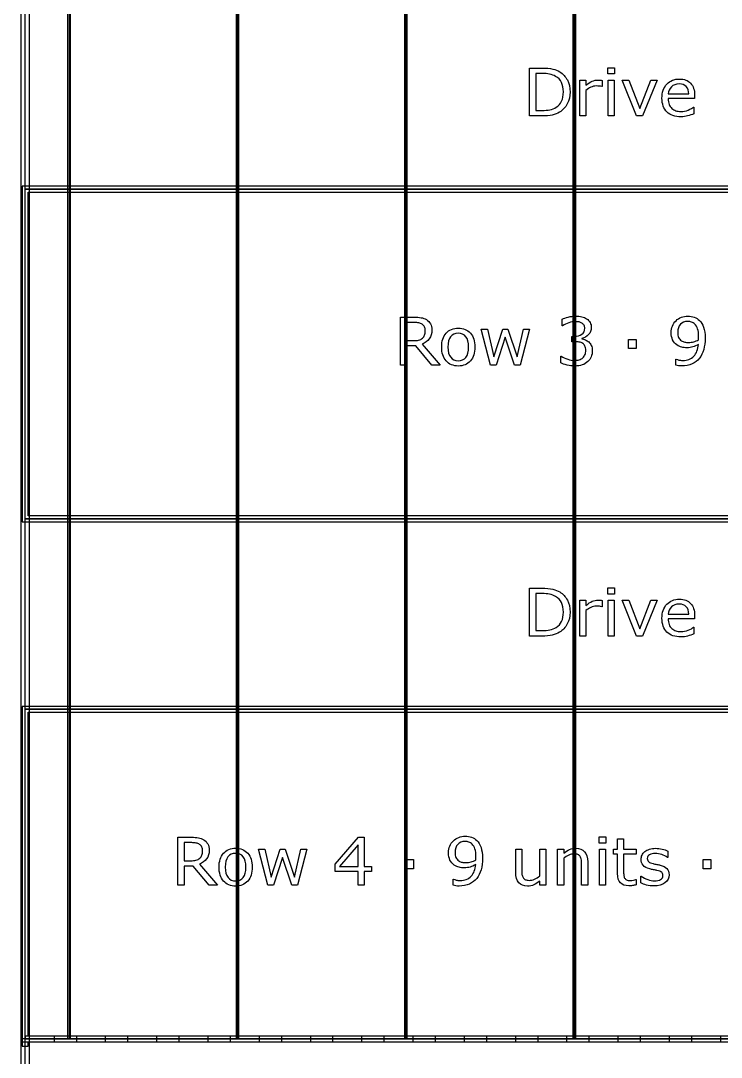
# Model space of a CAD drawing. Extents: x -13 to 750, y 12 to 2314.
# Drawn here: x 43.4 to 139.1, y 2009.4 to 2150.9 of the extents above; entities that cross this region are included whole.
import ezdxf

# ---------------------------------------------------------------- set-up
doc = ezdxf.new("R2010")
doc.units = 0
doc.layers.get('0').update_dxf_attribs({"linetype": 'CONTINUOUS'})

msp = doc.modelspace()

# ---------------------------------------------------------------- linework, layer by layer
at = {"color": 7}
for points in [[(43.400391, 2296.489609), (43.400391, 1844.29039), (268.59961, 1844.29039), (268.59961, 2296.489609)], [(44.599609, 2295.290391), (267.40039, 2295.290391), (267.40039, 1845.48961), (44.599609, 1845.48961)], [(49.800781, 2269.89), (49.800781, 2011.89), (50.199219, 2011.89), (50.199219, 2269.89)], [(72.800781, 2269.89), (72.800781, 2011.89), (73.199219, 2011.89), (73.199219, 2269.89)], [(95.800781, 2269.89), (95.800781, 2011.89), (96.199219, 2011.89), (96.199219, 2269.89)], [(118.80078, 2269.89), (118.80078, 2011.89), (119.19922, 2011.89), (119.19922, 2269.89)], [(44, 2153.89), (268, 2153.89), (268, 2127.89), (44, 2127.89)], [(124.49341, 2143.62049), (123.56177, 2143.62049), (123.56177, 2144.47742), (124.49341, 2144.47742)], [(124.44067, 2137.89), (123.6145, 2137.89), (123.6145, 2142.79869), (124.44067, 2142.79869)], [(130.32056, 2142.79869), (128.33423, 2137.89), (127.50366, 2137.89), (125.53052, 2142.79869), (126.427, 2142.79869), (127.94751, 2138.89195), (129.45483, 2142.79869)], [(117.51489, 2141.16836)], [(118.42456, 2141.15514)], [(43.599609, 2128.29039), (43.599609, 2082.48961), (268.40039, 2082.48961), (268.40039, 2128.29039)], [(44, 2127.89), (268, 2127.89), (268, 2082.89), (44, 2082.89)], [(44.400391, 2127.48961), (267.59961, 2127.48961), (267.59961, 2083.29039), (44.400391, 2083.29039)], [(98.646973, 2108.5921)], [(112.87646, 2108.79869), (111.59766, 2103.89), (110.83301, 2103.89), (109.57178, 2107.67369), (108.31934, 2103.89), (107.55908, 2103.89), (106.26709, 2108.79869), (107.12842, 2108.79869), (108.0293, 2104.99742), (109.25537, 2108.79869), (109.93652, 2108.79869), (111.19336, 2104.99742), (112.0459, 2108.79869)], [(120.98, 2107.04082)], [(127.46631, 2106.13561), (126.41602, 2106.13561), (126.41602, 2107.37926), (127.46631, 2107.37926)], [(136.87057, 2107.5551)], [(104.5708, 2106.34215)], [(105.42334, 2106.34215)], [(44, 2082.89), (268, 2082.89), (268, 2056.89), (44, 2056.89)], [(124.49341, 2072.62049), (123.56177, 2072.62049), (123.56177, 2073.47742), (124.49341, 2073.47742)], [(124.44067, 2066.89), (123.6145, 2066.89), (123.6145, 2071.79869), (124.44067, 2071.79869)], [(130.32056, 2071.79869), (128.33423, 2066.89), (127.50366, 2066.89), (125.53052, 2071.79869), (126.427, 2071.79869), (127.94751, 2067.89195), (129.45483, 2071.79869)], [(117.51489, 2070.16836)], [(118.42456, 2070.15514)], [(43.599609, 2057.29039), (43.599609, 2011.48961), (268.40039, 2011.48961), (268.40039, 2057.29039)], [(44, 2056.89), (268, 2056.89), (268, 2011.89), (44, 2011.89)], [(44.400391, 2056.48961), (267.59961, 2056.48961), (267.59961, 2012.29039), (44.400391, 2012.29039)], [(91.297119, 2034.73131), (90.325928, 2034.73131), (90.325928, 2032.89), (89.482178, 2032.89), (89.482178, 2034.73131), (86.348877, 2034.73131), (86.348877, 2035.74205), (89.517334, 2039.43346), (90.325928, 2039.43346), (90.325928, 2035.43443), (91.297119, 2035.43443)], [(123.31128, 2038.62047), (122.37964, 2038.62047), (122.37964, 2039.4774), (123.31128, 2039.4774)], [(82.468506, 2037.79869), (81.189697, 2032.89), (80.425049, 2032.89), (79.163818, 2036.67369), (77.911377, 2032.89), (77.151123, 2032.89), (75.859131, 2037.79869), (76.720459, 2037.79869), (77.621338, 2033.99742), (78.847412, 2037.79869), (79.528564, 2037.79869), (80.7854, 2033.99742), (81.637939, 2037.79869)], [(89.482178, 2035.43443), (89.482178, 2038.38756), (86.946533, 2035.43443)], [(123.25854, 2032.89), (122.43237, 2032.89), (122.43237, 2037.79869), (123.25854, 2037.79869)], [(68.239014, 2037.5921)], [(97.05835, 2035.13561), (96.008057, 2035.13561), (96.008057, 2036.37926), (97.05835, 2036.37926)], [(106.46261, 2036.5551)], [(137.64185, 2035.13556), (136.59155, 2035.13556), (136.59155, 2036.37921), (137.64185, 2036.37921)], [(74.162842, 2035.34215)], [(75.015381, 2035.34215)], [(131.94653, 2034.30499)], [(44, 2012.29039), (44, 2011.89), (43.599609, 2011.89), (43.599609, 2010.89), (44.400391, 2010.89), (44.400391, 2011.48961), (48, 2011.48961), (48, 2012.29039)], [(51, 2012.29039), (51, 2011.48961), (55, 2011.48961), (55, 2012.29039)], [(58, 2012.29039), (58, 2011.48961), (62, 2011.48961), (62, 2012.29039)], [(65, 2012.29039), (65, 2011.48961), (69, 2011.48961), (69, 2012.29039)], [(72, 2012.29039), (72, 2011.48961), (76, 2011.48961), (76, 2012.29039)], [(79, 2012.29039), (79, 2011.48961), (83, 2011.48961), (83, 2012.29039)], [(86, 2012.29039), (86, 2011.48961), (90, 2011.48961), (90, 2012.29039)], [(93, 2012.29039), (93, 2011.48961), (97, 2011.48961), (97, 2012.29039)], [(100, 2012.29039), (100, 2011.48961), (104, 2011.48961), (104, 2012.29039)], [(107, 2012.29039), (107, 2011.48961), (111, 2011.48961), (111, 2012.29039)], [(114, 2012.29039), (114, 2011.48961), (118, 2011.48961), (118, 2012.29039)], [(121, 2012.29039), (121, 2011.48961), (125, 2011.48961), (125, 2012.29039)], [(128, 2012.29039), (128, 2011.48961), (132, 2011.48961), (132, 2012.29039)], [(135, 2012.29039), (135, 2011.48961), (139, 2011.48961), (139, 2012.29039)], [(44, 2011.89), (268, 2011.89), (268, 1867.89), (44, 1867.89)]]:
    msp.add_lwpolyline(points, close=True, dxfattribs=at)
for points in [[(50, 2269.89), (50, 2011.89)], [(73, 2269.89), (73, 2011.89)], [(96, 2269.89), (96, 2011.89)], [(119, 2269.89), (119, 2011.89)], [(114.54858, 2137.89), (112.89624, 2137.89), (112.89624, 2144.43346), (114.53101, 2144.43346)], [(114.58374, 2143.68642), (113.76636, 2143.68642), (113.76636, 2138.6371), (114.58374, 2138.6371)], [(120.5911, 2141.37488), (120.5911, 2137.89), (119.76493, 2137.89), (119.76493, 2142.79869), (120.5911, 2142.79869), (120.5911, 2142.07359)], [(122.82792, 2142.74599), (122.82788, 2141.89783)], [(122.82788, 2141.89783), (122.78398, 2141.89783)], [(131.8147, 2140.89146), (134.6272, 2140.89146)], [(135.4314, 2140.25865), (131.8147, 2140.25865)], [(135.43135, 2140.70689), (135.4314, 2140.25865)], [(135.29077, 2139.08971), (135.33467, 2139.08971), (135.33467, 2138.18883)], [(100.68164, 2103.89), (99.552246, 2103.89), (97.36377, 2106.49156), (96.137695, 2106.49156), (96.137695, 2103.89), (95.267578, 2103.89), (95.267578, 2110.43346), (97.100098, 2110.43346)], [(117.38523, 2109.23807), (117.34133, 2109.23807), (117.34133, 2110.15653)], [(97.161621, 2109.68635), (96.137695, 2109.68635), (96.137695, 2107.21662), (97.016602, 2107.21662)], [(119.05955, 2107.07601), (118.66404, 2107.07601), (118.66404, 2107.8055), (118.97166, 2107.8055)], [(120.03518, 2107.52859), (120.03518, 2107.46709)], [(135.98333, 2107.74407), (135.98291, 2107.744)], [(98.220703, 2106.75084), (100.68164, 2103.89)], [(117.15234, 2104.16686), (117.15234, 2105.08531), (117.21824, 2105.08531)], [(132.87598, 2103.86366), (132.87598, 2104.70302), (132.91988, 2104.70302)], [(114.54858, 2066.89), (112.89624, 2066.89), (112.89624, 2073.43346), (114.53101, 2073.43346)], [(114.58374, 2072.68642), (113.76636, 2072.68642), (113.76636, 2067.6371), (114.58374, 2067.6371)], [(120.5911, 2070.37488), (120.5911, 2066.89), (119.76493, 2066.89), (119.76493, 2071.79869), (120.5911, 2071.79869), (120.5911, 2071.07359)], [(122.82792, 2071.74599), (122.82788, 2070.89783)], [(122.82788, 2070.89783), (122.78398, 2070.89783)], [(131.8147, 2069.89146), (134.6272, 2069.89146)], [(135.4314, 2069.25865), (131.8147, 2069.25865)], [(135.43135, 2069.70689), (135.4314, 2069.25865)], [(135.29077, 2068.08971), (135.33467, 2068.08971), (135.33467, 2067.18883)], [(70.273682, 2032.89), (69.144287, 2032.89), (66.955811, 2035.49156), (65.729736, 2035.49156), (65.729736, 2032.89), (64.859619, 2032.89), (64.859619, 2039.43346), (66.692139, 2039.43346)], [(124.91089, 2034.4939), (124.91089, 2037.10426), (124.35278, 2037.10426), (124.35278, 2037.79859), (124.91089, 2037.79859), (124.91089, 2039.20924), (125.73706, 2039.20924), (125.73706, 2037.79859), (127.44214, 2037.79859), (127.44214, 2037.10426), (125.73706, 2037.10426), (125.73706, 2034.86744)], [(66.753662, 2038.68635), (65.729736, 2038.68635), (65.729736, 2036.21662), (66.608643, 2036.21662)], [(110.9978, 2034.61266), (110.9978, 2037.79869), (111.82397, 2037.79869), (111.82397, 2035.00377)], [(114.27616, 2034.13364), (114.27616, 2037.79868), (115.10233, 2037.79868), (115.10229, 2032.89)], [(117.55439, 2036.55506), (117.55439, 2032.89), (116.72822, 2032.89), (116.72822, 2037.79869), (117.55439, 2037.79869), (117.55439, 2037.25377)], [(105.57537, 2036.74407), (105.57495, 2036.744)], [(131.75313, 2037.54817), (131.75313, 2036.66487), (131.70923, 2036.66487)], [(67.812744, 2035.75084), (70.273682, 2032.89)], [(120.83276, 2032.89), (120.00659, 2032.89), (120.00659, 2035.68492)], [(120.83271, 2036.07604), (120.83276, 2032.89)], [(102.46802, 2032.86366), (102.46802, 2033.70302), (102.51192, 2033.70302)], [(115.10229, 2032.89), (114.27612, 2032.89), (114.27612, 2033.43492)], [(127.39821, 2033.67649), (127.44211, 2033.67649), (127.44214, 2032.9339)], [(128.11011, 2033.18438), (128.11011, 2034.11163), (128.15401, 2034.11163)]]:
    msp.add_lwpolyline(points, dxfattribs=at)
for points in [[(114.53101, 2144.43346), (115.169677, 2144.43346), (115.67651, 2144.386583), (116.05151, 2144.29283)], [(116.05151, 2144.29283), (116.429443, 2144.20201), (116.74878, 2144.076033), (117.00952, 2143.9149)], [(117.00952, 2143.9149), (117.454833, 2143.63658), (117.802003, 2143.265977), (118.05103, 2142.80309)], [(115.62524, 2143.59852), (115.335207, 2143.65712), (114.98804, 2143.68642), (114.58374, 2143.68642)], [(116.44702, 2143.29529), (116.189207, 2143.441777), (115.91528, 2143.542853), (115.62524, 2143.59852)], [(117.24683, 2142.46473), (117.068117, 2142.81629), (116.801513, 2143.093143), (116.44702, 2143.29529)], [(117.51489, 2141.16834), (117.51489, 2141.681033), (117.425537, 2142.113163), (117.24683, 2142.46473)], [(118.05103, 2142.80309), (118.30005, 2142.340197), (118.42456, 2141.79088), (118.42456, 2141.15514)], [(120.5911, 2142.07359), (120.919227, 2142.337263), (121.207803, 2142.5233), (121.45683, 2142.6317)], [(121.45683, 2142.6317), (121.708783, 2142.743027), (121.96513, 2142.79869), (122.22587, 2142.79869)], [(122.22587, 2142.79869), (122.369423, 2142.79869), (122.473427, 2142.79429), (122.53788, 2142.78549)], [(122.53788, 2142.78549), (122.602347, 2142.77949), (122.699027, 2142.766323), (122.82792, 2142.74599)], [(131.63008, 2142.2274), (132.069533, 2142.69908), (132.64668, 2142.93492), (133.36152, 2142.93492)], [(133.36152, 2142.93492), (134.023633, 2142.93492), (134.5334, 2142.74156), (134.89082, 2142.35484)], [(134.89082, 2142.35484), (135.251173, 2141.968127), (135.43135, 2141.41881), (135.43135, 2140.70689)], [(117.2688, 2139.89395), (117.43286, 2140.23379), (117.51489, 2140.658593), (117.51489, 2141.16836)], [(118.42456, 2141.15514), (118.42456, 2140.560413), (118.29419, 2140.02135), (118.03345, 2139.53795)], [(121.27665, 2141.80994), (121.039343, 2141.698613), (120.810827, 2141.553593), (120.5911, 2141.37488)], [(122.01493, 2141.98133), (121.76005, 2141.98133), (121.513957, 2141.9242), (121.27665, 2141.80994)], [(122.42362, 2141.95933), (122.309367, 2141.973997), (122.173137, 2141.98133), (122.01493, 2141.98133)], [(122.78398, 2141.89783), (122.660933, 2141.927097), (122.540813, 2141.947597), (122.42362, 2141.95933)], [(130.97529, 2140.31578), (130.97529, 2141.118513), (131.193553, 2141.75572), (131.63008, 2142.2274)], [(132.25854, 2141.86266), (131.9978, 2141.601913), (131.849853, 2141.27818), (131.8147, 2140.89146)], [(133.31763, 2142.25377), (132.875243, 2142.25377), (132.522213, 2142.1234), (132.25854, 2141.86266)], [(134.29761, 2141.89781), (134.083743, 2142.135117), (133.757083, 2142.25377), (133.31763, 2142.25377)], [(134.6272, 2140.89146), (134.624533, 2141.32506), (134.51467, 2141.66051), (134.29761, 2141.89781)], [(116.53931, 2139.07217), (116.864503, 2139.280177), (117.107667, 2139.554103), (117.2688, 2139.89395)], [(118.03345, 2139.53795), (117.775637, 2139.05455), (117.431397, 2138.67955), (117.00073, 2138.41295)], [(131.66084, 2138.43492), (131.203807, 2138.877307), (130.97529, 2139.50426), (130.97529, 2140.31578)], [(131.8147, 2140.25865), (131.8147, 2139.956897), (131.86011, 2139.693227), (131.95093, 2139.46764)], [(114.58374, 2138.6371), (115.002687, 2138.6371), (115.367433, 2138.667867), (115.67798, 2138.7294)], [(115.67798, 2138.7294), (115.991453, 2138.790933), (116.278563, 2138.90519), (116.53931, 2139.07217)], [(117.00073, 2138.41295), (116.701903, 2138.228377), (116.36792, 2138.095077), (115.99878, 2138.01305)], [(133.56807, 2137.77574), (132.753617, 2137.77574), (132.117873, 2137.995467), (131.66084, 2138.43492)], [(131.95093, 2139.46764), (132.04175, 2139.24498), (132.16626, 2139.061873), (132.32446, 2138.91832)], [(132.32446, 2138.91832), (132.476807, 2138.777693), (132.656983, 2138.672223), (132.86499, 2138.60191)], [(132.86499, 2138.60191), (133.07593, 2138.531603), (133.307377, 2138.49645), (133.55933, 2138.49645)], [(133.55933, 2138.49645), (133.89331, 2138.49645), (134.228757, 2138.562367), (134.56567, 2138.6942)], [(135.33467, 2138.18883), (135.05635, 2138.071643), (134.77217, 2137.973497), (134.48213, 2137.89439)], [(134.56567, 2138.6942), (134.905517, 2138.828967), (135.147217, 2138.960803), (135.29077, 2139.08971)], [(115.99878, 2138.01305), (115.632567, 2137.931017), (115.149167, 2137.89), (114.54858, 2137.89)], [(134.48213, 2137.89439), (134.19209, 2137.81529), (133.887403, 2137.77574), (133.56807, 2137.77574)], [(97.100098, 2110.43346), (97.495605, 2110.43346), (97.825195, 2110.407093), (98.088867, 2110.35436)], [(98.088867, 2110.35436), (98.352539, 2110.30456), (98.589844, 2110.213737), (98.800781, 2110.08189)], [(98.800781, 2110.08189), (99.038086, 2109.932477), (99.222656, 2109.743513), (99.354492, 2109.515)], [(117.34133, 2110.15653), (117.549337, 2110.25907), (117.826193, 2110.35282), (118.1719, 2110.43778)], [(118.1719, 2110.43778), (118.520527, 2110.525673), (118.85744, 2110.56962), (119.18264, 2110.56962)], [(119.16062, 2109.80936), (118.8823, 2109.80936), (118.586403, 2109.759557), (118.27293, 2109.65995)], [(119.64842, 2109.76546), (119.504867, 2109.794727), (119.342267, 2109.80936), (119.16062, 2109.80936)], [(119.18264, 2110.56962), (119.501973, 2110.56962), (119.783223, 2110.54032), (120.02639, 2110.48172)], [(120.05271, 2109.60726), (119.926737, 2109.683427), (119.791973, 2109.73616), (119.64842, 2109.76546)], [(120.02639, 2110.48172), (120.26955, 2110.42312), (120.489277, 2110.32937), (120.68557, 2110.20047)], [(120.68557, 2110.20047), (120.896503, 2110.059843), (121.05617, 2109.88992), (121.16457, 2109.6907)], [(132.23873, 2108.30656), (132.23873, 2108.974533), (132.458457, 2109.517993), (132.89791, 2109.93694)], [(132.89791, 2109.93694), (133.337363, 2110.35588), (133.873497, 2110.56535), (134.50631, 2110.56535)], [(134.49756, 2109.84899), (134.075687, 2109.84899), (133.741703, 2109.717157), (133.49561, 2109.45349)], [(135.01172, 2109.76109), (134.853513, 2109.81969), (134.682127, 2109.84899), (134.49756, 2109.84899)], [(134.50631, 2110.56535), (134.822717, 2110.56535), (135.115683, 2110.515547), (135.38521, 2110.41594)], [(135.38521, 2110.41594), (135.654743, 2110.31926), (135.890583, 2110.172777), (136.09273, 2109.97649)], [(136.09273, 2109.97649), (136.341757, 2109.733323), (136.533653, 2109.419847), (136.66842, 2109.03606)], [(97.772461, 2109.63365), (97.59961, 2109.668783), (97.395996, 2109.68635), (97.161621, 2109.68635)], [(98.220703, 2109.45787), (98.094726, 2109.54283), (97.945312, 2109.601423), (97.772461, 2109.63365)], [(98.545898, 2109.08873), (98.481445, 2109.235217), (98.373046, 2109.358263), (98.220703, 2109.45787)], [(98.646973, 2108.59215), (98.646973, 2108.77965), (98.613281, 2108.945177), (98.545898, 2109.08873)], [(98.550293, 2107.98126), (98.614746, 2108.142393), (98.646973, 2108.346007), (98.646973, 2108.5921)], [(99.556641, 2108.65367), (99.556641, 2108.18199), (99.437989, 2107.786483), (99.200684, 2107.46715)], [(99.354492, 2109.515), (99.489258, 2109.289413), (99.556641, 2109.002303), (99.556641, 2108.65367)], [(101.50342, 2108.23619), (101.913573, 2108.70201), (102.46582, 2108.93492), (103.16016, 2108.93492)], [(103.16016, 2108.93492), (103.848633, 2108.93492), (104.39795, 2108.70201), (104.80811, 2108.23619)], [(118.27293, 2109.65995), (117.95945, 2109.560343), (117.66355, 2109.419717), (117.38523, 2109.23807)], [(120.03514, 2108.08235), (120.30174, 2108.26985), (120.43504, 2108.542313), (120.43504, 2108.89974)], [(120.33396, 2109.31282), (120.26658, 2109.43294), (120.17283, 2109.531087), (120.05271, 2109.60726)], [(120.43504, 2108.89974), (120.43504, 2109.05794), (120.401347, 2109.195633), (120.33396, 2109.31282)], [(121.32717, 2108.99197), (121.32717, 2108.62869), (121.198263, 2108.31082), (120.94045, 2108.03836)], [(121.16457, 2109.6907), (121.27297, 2109.49148), (121.32717, 2109.25857), (121.32717, 2108.99197)], [(133.49561, 2109.45349), (133.252443, 2109.189817), (133.13086, 2108.81921), (133.13086, 2108.34167)], [(135.45557, 2109.47984), (135.31787, 2109.61168), (135.16992, 2109.70543), (135.01172, 2109.76109)], [(135.84229, 2108.83824), (135.748537, 2109.113633), (135.61963, 2109.3275), (135.45557, 2109.47984)], [(135.98291, 2107.744), (135.98291, 2108.198107), (135.936037, 2108.562853), (135.84229, 2108.83824)], [(136.66842, 2109.03606), (136.803187, 2108.6552), (136.87057, 2108.161547), (136.87057, 2107.5551)], [(97.016602, 2107.21662), (97.291992, 2107.21662), (97.532226, 2107.240053), (97.737305, 2107.28692)], [(97.737305, 2107.28692), (97.942383, 2107.33672), (98.116699, 2107.42754), (98.260254, 2107.55938)], [(99.200684, 2107.46715), (98.963379, 2107.150743), (98.636719, 2106.911973), (98.220703, 2106.75084)], [(98.260254, 2107.55938), (98.39209, 2107.682427), (98.48877, 2107.823053), (98.550293, 2107.98126)], [(100.89258, 2106.34215), (100.89258, 2107.141957), (101.096193, 2107.773303), (101.50342, 2108.23619)], [(102.11426, 2107.75719), (101.868167, 2107.44957), (101.74512, 2106.97789), (101.74512, 2106.34215)], [(103.16016, 2108.22301), (102.711913, 2108.22301), (102.36328, 2108.067737), (102.11426, 2107.75719)], [(104.19727, 2107.75719), (103.948243, 2108.067737), (103.60254, 2108.22301), (103.16016, 2108.22301)], [(104.5708, 2106.34215), (104.5708, 2106.97789), (104.44629, 2107.44957), (104.19727, 2107.75719)], [(104.80811, 2108.23619), (105.218263, 2107.773303), (105.42334, 2107.141957), (105.42334, 2106.34215)], [(118.97166, 2107.8055), (119.416973, 2107.8055), (119.771467, 2107.897783), (120.03514, 2108.08235)], [(119.666, 2107.02331), (119.4785, 2107.058443), (119.27635, 2107.07601), (119.05955, 2107.07601)], [(120.145, 2106.83874), (120.013167, 2106.92956), (119.8535, 2106.991083), (119.666, 2107.02331)], [(120.94045, 2108.03836), (120.68557, 2107.768827), (120.383813, 2107.598903), (120.03518, 2107.52859)], [(120.03518, 2107.46709), (120.1758, 2107.443623), (120.33693, 2107.393817), (120.51857, 2107.31767)], [(120.51857, 2107.31767), (120.700217, 2107.24443), (120.854027, 2107.152147), (120.98, 2107.04082)], [(120.97998, 2107.04088), (121.120607, 2106.9149), (121.23633, 2106.756697), (121.32715, 2106.56627)], [(132.43209, 2107.31779), (132.303183, 2107.593183), (132.23873, 2107.922773), (132.23873, 2108.30656)], [(133.01656, 2106.63664), (132.758747, 2106.815353), (132.563923, 2107.042403), (132.43209, 2107.31779)], [(133.13086, 2108.34167), (133.13086, 2108.06335), (133.17041, 2107.8363), (133.24951, 2107.66052)], [(133.24951, 2107.66052), (133.32861, 2107.48474), (133.46191, 2107.33093), (133.64941, 2107.19909)], [(133.64941, 2107.19909), (133.78125, 2107.10827), (133.92627, 2107.046747), (134.08447, 2107.01452)], [(134.08447, 2107.01452), (134.242677, 2106.985253), (134.41846, 2106.97062), (134.61182, 2106.97062)], [(134.61182, 2106.97062), (134.840333, 2106.97062), (135.071777, 2107.001387), (135.30615, 2107.06292)], [(135.30615, 2107.06292), (135.540523, 2107.124453), (135.76025, 2107.21381), (135.96533, 2107.33099)], [(135.96533, 2107.33099), (135.967997, 2107.392523), (135.970997, 2107.45258), (135.97433, 2107.51116)], [(135.97433, 2107.51116), (135.98033, 2107.572693), (135.98333, 2107.65033), (135.98333, 2107.74407)], [(136.87061, 2107.55504), (136.87061, 2106.983753), (136.80469, 2106.4652), (136.67285, 2105.99938)], [(101.50342, 2104.44811), (101.096193, 2104.910997), (100.89258, 2105.542343), (100.89258, 2106.34215)], [(101.74512, 2106.34215), (101.74512, 2105.726917), (101.86963, 2105.25963), (102.11865, 2104.94029)], [(104.19287, 2104.9359), (104.444823, 2105.252307), (104.5708, 2105.721057), (104.5708, 2106.34215)], [(105.42334, 2106.34215), (105.42334, 2105.542343), (105.218263, 2104.910997), (104.80811, 2104.44811)], [(120.45262, 2106.47399), (120.379373, 2106.629263), (120.276833, 2106.750847), (120.145, 2106.83874)], [(120.56687, 2105.89392), (120.56687, 2106.128293), (120.528787, 2106.32165), (120.45262, 2106.47399)], [(120.4658, 2105.30505), (120.53318, 2105.460323), (120.56687, 2105.656613), (120.56687, 2105.89392)], [(121.46338, 2105.82799), (121.46338, 2105.529163), (121.40918, 2105.255237), (121.30078, 2105.00621)], [(121.32715, 2106.56627), (121.41797, 2106.375843), (121.46338, 2106.12975), (121.46338, 2105.82799)], [(133.67135, 2106.32902), (133.45455, 2106.381753), (133.236287, 2106.484293), (133.01656, 2106.63664)], [(134.40523, 2106.24992), (134.135703, 2106.24992), (133.891077, 2106.276287), (133.67135, 2106.32902)], [(135.19185, 2106.35539), (134.951617, 2106.285077), (134.68941, 2106.24992), (134.40523, 2106.24992)], [(135.9609, 2106.70695), (135.68844, 2106.54289), (135.43209, 2106.425703), (135.19185, 2106.35539)], [(135.3193, 2105.09856), (135.68844, 2105.488207), (135.902307, 2106.024337), (135.9609, 2106.70695)], [(136.67285, 2105.99938), (136.543943, 2105.533553), (136.347653, 2105.13658), (136.08398, 2104.80846)], [(103.16016, 2103.75377), (102.46582, 2103.75377), (101.913573, 2103.985217), (101.50342, 2104.44811)], [(102.11865, 2104.94029), (102.367677, 2104.623883), (102.714847, 2104.46568), (103.16016, 2104.46568)], [(103.16016, 2104.46568), (103.599613, 2104.46568), (103.94385, 2104.62242), (104.19287, 2104.9359)], [(104.80811, 2104.44811), (104.39795, 2103.985217), (103.848633, 2103.75377), (103.16016, 2103.75377)], [(118.01807, 2103.88561), (117.666503, 2103.97057), (117.377927, 2104.06432), (117.15234, 2104.16686)], [(117.21824, 2105.08531), (117.467267, 2104.92125), (117.760237, 2104.78502), (118.09715, 2104.67662)], [(118.09715, 2104.67662), (118.434063, 2104.56822), (118.759257, 2104.51402), (119.07273, 2104.51402)], [(119.07273, 2104.51402), (119.257303, 2104.51402), (119.453593, 2104.544787), (119.6616, 2104.60632)], [(119.6616, 2104.60632), (119.869607, 2104.667853), (120.038063, 2104.758673), (120.16697, 2104.87878)], [(120.84375, 2104.35582), (120.624023, 2104.15074), (120.364747, 2103.998397), (120.06592, 2103.89879)], [(120.16697, 2104.87878), (120.301737, 2105.007687), (120.401347, 2105.149777), (120.4658, 2105.30505)], [(121.30078, 2105.00621), (121.19238, 2104.75719), (121.040037, 2104.540393), (120.84375, 2104.35582)], [(132.91988, 2104.70302), (133.00484, 2104.659087), (133.124957, 2104.616607), (133.28023, 2104.57558)], [(133.28023, 2104.57558), (133.435503, 2104.537513), (133.608357, 2104.51848), (133.79879, 2104.51848)], [(133.79879, 2104.51848), (134.44625, 2104.51848), (134.953087, 2104.71184), (135.3193, 2105.09856)], [(136.08398, 2104.80846), (135.81738, 2104.474473), (135.483397, 2104.21666), (135.08203, 2104.03502)], [(119.09033, 2103.75377), (118.72705, 2103.75377), (118.36963, 2103.797717), (118.01807, 2103.88561)], [(120.06592, 2103.89879), (119.77002, 2103.80211), (119.444823, 2103.75377), (119.09033, 2103.75377)], [(133.23633, 2103.78896), (133.101563, 2103.803627), (132.981447, 2103.828527), (132.87598, 2103.86366)], [(133.66699, 2103.76256), (133.51465, 2103.76256), (133.371097, 2103.77136), (133.23633, 2103.78896)], [(135.08203, 2104.03502), (134.680663, 2103.85338), (134.208983, 2103.76256), (133.66699, 2103.76256)], [(114.53101, 2073.43346), (115.169677, 2073.43346), (115.67651, 2073.386583), (116.05151, 2073.29283)], [(116.05151, 2073.29283), (116.429443, 2073.20201), (116.74878, 2073.076033), (117.00952, 2072.9149)], [(115.62524, 2072.59852), (115.335207, 2072.65712), (114.98804, 2072.68642), (114.58374, 2072.68642)], [(116.44702, 2072.29529), (116.189207, 2072.441777), (115.91528, 2072.542853), (115.62524, 2072.59852)], [(117.24683, 2071.46473), (117.068117, 2071.81629), (116.801513, 2072.093143), (116.44702, 2072.29529)], [(117.00952, 2072.9149), (117.454833, 2072.63658), (117.802003, 2072.265977), (118.05103, 2071.80309)], [(118.05103, 2071.80309), (118.30005, 2071.340197), (118.42456, 2070.79088), (118.42456, 2070.15514)], [(120.5911, 2071.07359), (120.919227, 2071.337263), (121.207803, 2071.5233), (121.45683, 2071.6317)], [(121.45683, 2071.6317), (121.708783, 2071.743027), (121.96513, 2071.79869), (122.22587, 2071.79869)], [(122.22587, 2071.79869), (122.369423, 2071.79869), (122.473427, 2071.79429), (122.53788, 2071.78549)], [(122.53788, 2071.78549), (122.602347, 2071.77949), (122.699027, 2071.766323), (122.82792, 2071.74599)], [(131.63008, 2071.2274), (132.069533, 2071.69908), (132.64668, 2071.93492), (133.36152, 2071.93492)], [(133.36152, 2071.93492), (134.023633, 2071.93492), (134.5334, 2071.74156), (134.89082, 2071.35484)], [(117.51489, 2070.16834), (117.51489, 2070.681033), (117.425537, 2071.113163), (117.24683, 2071.46473)], [(117.2688, 2068.89395), (117.43286, 2069.23379), (117.51489, 2069.658593), (117.51489, 2070.16836)], [(118.42456, 2070.15514), (118.42456, 2069.560413), (118.29419, 2069.02135), (118.03345, 2068.53795)], [(121.27665, 2070.80994), (121.039343, 2070.698613), (120.810827, 2070.553593), (120.5911, 2070.37488)], [(122.01493, 2070.98133), (121.76005, 2070.98133), (121.513957, 2070.9242), (121.27665, 2070.80994)], [(122.42362, 2070.95933), (122.309367, 2070.973997), (122.173137, 2070.98133), (122.01493, 2070.98133)], [(122.78398, 2070.89783), (122.660933, 2070.927097), (122.540813, 2070.947597), (122.42362, 2070.95933)], [(130.97529, 2069.31578), (130.97529, 2070.118513), (131.193553, 2070.75572), (131.63008, 2071.2274)], [(132.25854, 2070.86266), (131.9978, 2070.601913), (131.849853, 2070.27818), (131.8147, 2069.89146)], [(133.31763, 2071.25377), (132.875243, 2071.25377), (132.522213, 2071.1234), (132.25854, 2070.86266)], [(134.29761, 2070.89781), (134.083743, 2071.135117), (133.757083, 2071.25377), (133.31763, 2071.25377)], [(134.6272, 2069.89146), (134.624533, 2070.32506), (134.51467, 2070.66051), (134.29761, 2070.89781)], [(134.89082, 2071.35484), (135.251173, 2070.968127), (135.43135, 2070.41881), (135.43135, 2069.70689)], [(116.53931, 2068.07217), (116.864503, 2068.280177), (117.107667, 2068.554103), (117.2688, 2068.89395)], [(131.66084, 2067.43492), (131.203807, 2067.877307), (130.97529, 2068.50426), (130.97529, 2069.31578)], [(131.8147, 2069.25865), (131.8147, 2068.956897), (131.86011, 2068.693227), (131.95093, 2068.46764)], [(114.58374, 2067.6371), (115.002687, 2067.6371), (115.367433, 2067.667867), (115.67798, 2067.7294)], [(115.67798, 2067.7294), (115.991453, 2067.790933), (116.278563, 2067.90519), (116.53931, 2068.07217)], [(117.00073, 2067.41295), (116.701903, 2067.228377), (116.36792, 2067.095077), (115.99878, 2067.01305)], [(118.03345, 2068.53795), (117.775637, 2068.05455), (117.431397, 2067.67955), (117.00073, 2067.41295)], [(133.56807, 2066.77574), (132.753617, 2066.77574), (132.117873, 2066.995467), (131.66084, 2067.43492)], [(131.95093, 2068.46764), (132.04175, 2068.24498), (132.16626, 2068.061873), (132.32446, 2067.91832)], [(132.32446, 2067.91832), (132.476807, 2067.777693), (132.656983, 2067.672223), (132.86499, 2067.60191)], [(132.86499, 2067.60191), (133.07593, 2067.531603), (133.307377, 2067.49645), (133.55933, 2067.49645)], [(133.55933, 2067.49645), (133.89331, 2067.49645), (134.228757, 2067.562367), (134.56567, 2067.6942)], [(134.56567, 2067.6942), (134.905517, 2067.828967), (135.147217, 2067.960803), (135.29077, 2068.08971)], [(115.99878, 2067.01305), (115.632567, 2066.931017), (115.149167, 2066.89), (114.54858, 2066.89)], [(134.48213, 2066.89439), (134.19209, 2066.81529), (133.887403, 2066.77574), (133.56807, 2066.77574)], [(135.33467, 2067.18883), (135.05635, 2067.071643), (134.77217, 2066.973497), (134.48213, 2066.89439)], [(66.692139, 2039.43346), (67.087646, 2039.43346), (67.417236, 2039.407093), (67.680908, 2039.35436)], [(67.680908, 2039.35436), (67.94458, 2039.30456), (68.181885, 2039.213737), (68.392822, 2039.08189)], [(68.392822, 2039.08189), (68.630127, 2038.932477), (68.814697, 2038.743513), (68.946533, 2038.515)], [(102.48995, 2038.93694), (102.929403, 2039.35588), (103.465537, 2039.56535), (104.09835, 2039.56535)], [(104.09835, 2039.56535), (104.414757, 2039.56535), (104.707723, 2039.515547), (104.97725, 2039.41594)], [(104.97725, 2039.41594), (105.246783, 2039.31926), (105.482623, 2039.172777), (105.68477, 2038.97649)], [(67.364502, 2038.63365), (67.191651, 2038.668783), (66.988037, 2038.68635), (66.753662, 2038.68635)], [(67.812744, 2038.45787), (67.686767, 2038.54283), (67.537353, 2038.601423), (67.364502, 2038.63365)], [(68.137939, 2038.08873), (68.073486, 2038.235217), (67.965087, 2038.358263), (67.812744, 2038.45787)], [(68.239014, 2037.59215), (68.239014, 2037.77965), (68.205322, 2037.945177), (68.137939, 2038.08873)], [(69.148682, 2037.65367), (69.148682, 2037.18199), (69.03003, 2036.786483), (68.792725, 2036.46715)], [(68.946533, 2038.515), (69.081299, 2038.289413), (69.148682, 2038.002303), (69.148682, 2037.65367)], [(71.095459, 2037.23619), (71.505615, 2037.70201), (72.057861, 2037.93492), (72.752197, 2037.93492)], [(72.752197, 2037.93492), (73.440674, 2037.93492), (73.98999, 2037.70201), (74.400146, 2037.23619)], [(101.83077, 2037.30656), (101.83077, 2037.974533), (102.050497, 2038.517993), (102.48995, 2038.93694)], [(103.08765, 2038.45349), (102.844483, 2038.189817), (102.7229, 2037.81921), (102.7229, 2037.34167)], [(104.0896, 2038.84899), (103.667727, 2038.84899), (103.333743, 2038.717157), (103.08765, 2038.45349)], [(104.60376, 2038.76109), (104.44556, 2038.81969), (104.274173, 2038.84899), (104.0896, 2038.84899)], [(105.04761, 2038.47984), (104.90991, 2038.61168), (104.76196, 2038.70543), (104.60376, 2038.76109)], [(105.43433, 2037.83824), (105.340577, 2038.113633), (105.21167, 2038.3275), (105.04761, 2038.47984)], [(105.57495, 2036.744), (105.57495, 2037.198107), (105.528077, 2037.562853), (105.43433, 2037.83824)], [(105.68477, 2038.97649), (105.933797, 2038.733323), (106.125693, 2038.419847), (106.26046, 2038.03606)], [(106.26046, 2038.03606), (106.395227, 2037.6552), (106.46261, 2037.161547), (106.46261, 2036.5551)], [(117.55439, 2037.25377), (117.812203, 2037.467637), (118.078807, 2037.63463), (118.3542, 2037.75475)], [(118.3542, 2037.75475), (118.629587, 2037.874863), (118.9123, 2037.93492), (119.20234, 2037.93492)], [(119.20234, 2037.93492), (119.732613, 2037.93492), (120.13691, 2037.775253), (120.41523, 2037.45592)], [(128.63741, 2037.46907), (128.80147, 2037.606763), (129.009477, 2037.715163), (129.26143, 2037.79427)], [(129.26143, 2037.79427), (129.516317, 2037.876297), (129.800497, 2037.91731), (130.11397, 2037.91731)], [(130.11397, 2037.91731), (130.406943, 2037.91731), (130.702843, 2037.88069), (131.00167, 2037.80745)], [(131.00167, 2037.80745), (131.30343, 2037.737137), (131.553917, 2037.65071), (131.75313, 2037.54817)], [(66.608643, 2036.21662), (66.884034, 2036.21662), (67.124268, 2036.240053), (67.329346, 2036.28692)], [(67.329346, 2036.28692), (67.534424, 2036.33672), (67.70874, 2036.42754), (67.852295, 2036.55938)], [(68.792725, 2036.46715), (68.55542, 2036.150743), (68.22876, 2035.911973), (67.812744, 2035.75084)], [(67.852295, 2036.55938), (67.984131, 2036.682427), (68.080811, 2036.823053), (68.142334, 2036.98126)], [(68.142334, 2036.98126), (68.206787, 2037.142393), (68.239014, 2037.346007), (68.239014, 2037.5921)], [(70.484619, 2035.34215), (70.484619, 2036.141957), (70.688232, 2036.773303), (71.095459, 2037.23619)], [(71.706299, 2036.75719), (71.460205, 2036.44957), (71.337158, 2035.97789), (71.337158, 2035.34215)], [(72.752197, 2037.22301), (72.303955, 2037.22301), (71.955322, 2037.067737), (71.706299, 2036.75719)], [(73.789307, 2036.75719), (73.540283, 2037.067737), (73.19458, 2037.22301), (72.752197, 2037.22301)], [(74.162842, 2035.34215), (74.162842, 2035.97789), (74.03833, 2036.44957), (73.789307, 2036.75719)], [(74.400146, 2037.23619), (74.810303, 2036.773303), (75.015381, 2036.141957), (75.015381, 2035.34215)], [(102.02413, 2036.31779), (101.895223, 2036.593183), (101.83077, 2036.922773), (101.83077, 2037.30656)], [(102.6086, 2035.63664), (102.350787, 2035.815353), (102.155963, 2036.042403), (102.02413, 2036.31779)], [(102.7229, 2037.34167), (102.7229, 2037.06335), (102.76245, 2036.8363), (102.84155, 2036.66052)], [(102.84155, 2036.66052), (102.920657, 2036.48474), (103.05396, 2036.33093), (103.24146, 2036.19909)], [(103.24146, 2036.19909), (103.373293, 2036.10827), (103.51831, 2036.046747), (103.67651, 2036.01452)], [(104.89819, 2036.06292), (105.13257, 2036.124453), (105.352297, 2036.21381), (105.55737, 2036.33099)], [(105.55737, 2036.33099), (105.560037, 2036.392523), (105.563037, 2036.45258), (105.56637, 2036.51116)], [(105.56637, 2036.51116), (105.57237, 2036.572693), (105.57537, 2036.65033), (105.57537, 2036.74407)], [(106.46265, 2036.55504), (106.46265, 2035.983753), (106.39673, 2035.4652), (106.26489, 2034.99938)], [(118.26191, 2036.98133), (118.015817, 2036.870003), (117.779977, 2036.727913), (117.55439, 2036.55506)], [(118.96943, 2037.14832), (118.743843, 2037.14832), (118.508003, 2037.092657), (118.26191, 2036.98133)], [(119.50557, 2037.05602), (119.36787, 2037.117553), (119.189157, 2037.14832), (118.96943, 2037.14832)], [(119.82197, 2036.78355), (119.74873, 2036.906603), (119.643263, 2036.997427), (119.50557, 2037.05602)], [(119.96699, 2036.31773), (119.940657, 2036.51695), (119.892317, 2036.672223), (119.82197, 2036.78355)], [(120.00659, 2035.68492), (120.00659, 2035.910507), (119.99339, 2036.121443), (119.96699, 2036.31773)], [(120.41523, 2037.45592), (120.69355, 2037.13658), (120.83271, 2036.67662), (120.83271, 2036.07604)], [(128.13204, 2036.41878), (128.13204, 2036.620927), (128.173057, 2036.811357), (128.25509, 2036.99007)], [(128.40011, 2035.6014), (128.221397, 2035.824053), (128.13204, 2036.096513), (128.13204, 2036.41878)], [(128.25509, 2036.99007), (128.34005, 2037.168777), (128.46749, 2037.328443), (128.63741, 2037.46907)], [(129.28784, 2037.0428), (129.079833, 2036.928547), (128.97583, 2036.75716), (128.97583, 2036.52864)], [(128.97583, 2036.52864), (128.97583, 2036.326493), (129.038817, 2036.17415), (129.16479, 2036.07161)], [(130.05249, 2037.21858), (129.75073, 2037.21858), (129.495847, 2037.159987), (129.28784, 2037.0428)], [(130.94019, 2037.05599), (130.63843, 2037.164383), (130.34253, 2037.21858), (130.05249, 2037.21858)], [(131.70923, 2036.66487), (131.49829, 2036.820143), (131.241943, 2036.950517), (130.94019, 2037.05599)], [(71.095459, 2033.44811), (70.688232, 2033.910997), (70.484619, 2034.542343), (70.484619, 2035.34215)], [(71.337158, 2035.34215), (71.337158, 2034.726917), (71.46167, 2034.25963), (71.710693, 2033.94029)], [(73.784912, 2033.9359), (74.036865, 2034.252307), (74.162842, 2034.721057), (74.162842, 2035.34215)], [(75.015381, 2035.34215), (75.015381, 2034.542343), (74.810303, 2033.910997), (74.400146, 2033.44811)], [(103.26339, 2035.32902), (103.04659, 2035.381753), (102.828327, 2035.484293), (102.6086, 2035.63664)], [(103.99727, 2035.24992), (103.727743, 2035.24992), (103.483117, 2035.276287), (103.26339, 2035.32902)], [(103.67651, 2036.01452), (103.834717, 2035.985253), (104.0105, 2035.97062), (104.20386, 2035.97062)], [(104.7839, 2035.35539), (104.54366, 2035.285077), (104.28145, 2035.24992), (103.99727, 2035.24992)], [(104.20386, 2035.97062), (104.432373, 2035.97062), (104.663817, 2036.001387), (104.89819, 2036.06292)], [(105.55294, 2035.70695), (105.28048, 2035.54289), (105.024133, 2035.425703), (104.7839, 2035.35539)], [(104.91134, 2034.09856), (105.28048, 2034.488207), (105.494347, 2035.024337), (105.55294, 2035.70695)], [(106.26489, 2034.99938), (106.135983, 2034.533553), (105.939697, 2034.13658), (105.67603, 2033.80846)], [(111.82397, 2035.00377), (111.82397, 2034.754743), (111.835703, 2034.540877), (111.85917, 2034.36217)], [(125.73706, 2034.86744), (125.73706, 2034.609627), (125.742927, 2034.407477), (125.75466, 2034.26099)], [(129.31856, 2035.10042), (128.8879, 2035.21468), (128.58175, 2035.381673), (128.40011, 2035.6014)], [(129.16479, 2036.07161), (129.287843, 2035.96907), (129.487063, 2035.885573), (129.76245, 2035.82112)], [(129.83272, 2034.98616), (129.64522, 2035.021293), (129.473833, 2035.05938), (129.31856, 2035.10042)], [(129.76245, 2035.82112), (129.914797, 2035.785987), (130.08472, 2035.75083), (130.27222, 2035.71565)], [(130.29415, 2034.89386), (130.176963, 2034.920193), (130.023153, 2034.95096), (129.83272, 2034.98616)], [(130.27222, 2035.71565), (130.462647, 2035.680517), (130.62085, 2035.648283), (130.74683, 2035.61895)], [(130.93575, 2034.63897), (130.824423, 2034.738583), (130.610557, 2034.823547), (130.29415, 2034.89386)], [(130.74683, 2035.61895), (131.130617, 2035.531063), (131.426513, 2035.380187), (131.63452, 2035.16632)], [(131.63452, 2035.16632), (131.842527, 2034.94952), (131.94653, 2034.66241), (131.94653, 2034.30499)], [(72.752197, 2032.75377), (72.057861, 2032.75377), (71.505615, 2032.985217), (71.095459, 2033.44811)], [(71.710693, 2033.94029), (71.959717, 2033.623883), (72.306885, 2033.46568), (72.752197, 2033.46568)], [(72.752197, 2033.46568), (73.19165, 2033.46568), (73.535889, 2033.62242), (73.784912, 2033.9359)], [(74.400146, 2033.44811), (73.98999, 2032.985217), (73.440674, 2032.75377), (72.752197, 2032.75377)], [(102.51192, 2033.70302), (102.59688, 2033.659087), (102.716997, 2033.616607), (102.87227, 2033.57558)], [(102.87227, 2033.57558), (103.027543, 2033.537513), (103.200397, 2033.51848), (103.39083, 2033.51848)], [(103.39083, 2033.51848), (104.03829, 2033.51848), (104.545127, 2033.71184), (104.91134, 2034.09856)], [(105.67603, 2033.80846), (105.409423, 2033.474473), (105.075437, 2033.21666), (104.67407, 2033.03502)], [(111.42847, 2033.22398), (111.141357, 2033.540387), (110.9978, 2034.00328), (110.9978, 2034.61266)], [(111.85917, 2034.36217), (111.882637, 2034.18639), (111.93244, 2034.03551), (112.00858, 2033.90953)], [(112.00858, 2033.90953), (112.087687, 2033.780623), (112.190227, 2033.686873), (112.3162, 2033.62828)], [(112.3162, 2033.62828), (112.44218, 2033.56968), (112.625287, 2033.54038), (112.86552, 2033.54038)], [(112.86552, 2033.54038), (113.079387, 2033.54038), (113.312297, 2033.596043), (113.56425, 2033.70737)], [(114.27612, 2033.43492), (113.9978, 2033.215193), (113.7312, 2033.046737), (113.47632, 2032.92955)], [(113.56425, 2033.70737), (113.81913, 2033.818703), (114.056433, 2033.960793), (114.27616, 2034.13364)], [(125.302, 2033.19752), (125.04126, 2033.467047), (124.91089, 2033.899173), (124.91089, 2034.4939)], [(125.75466, 2034.26099), (125.766393, 2034.117437), (125.80741, 2033.982673), (125.87771, 2033.8567)], [(125.87771, 2033.8567), (125.942177, 2033.739513), (126.030067, 2033.653087), (126.14138, 2033.59742)], [(126.14138, 2033.59742), (126.255633, 2033.544687), (126.428483, 2033.51832), (126.65993, 2033.51832)], [(126.65993, 2033.51832), (126.794697, 2033.51832), (126.935323, 2033.537353), (127.08181, 2033.57542)], [(127.08181, 2033.57542), (127.22829, 2033.61642), (127.333757, 2033.65011), (127.39821, 2033.67649)], [(128.15401, 2034.11163), (128.414757, 2033.915343), (128.704797, 2033.758603), (129.02413, 2033.64141)], [(129.02413, 2033.64141), (129.343463, 2033.527157), (129.649617, 2033.47003), (129.94259, 2033.47003)], [(129.94259, 2033.47003), (130.30587, 2033.47003), (130.59005, 2033.528623), (130.79513, 2033.64581)], [(130.79513, 2033.64581), (131.000203, 2033.762997), (131.10274, 2033.947567), (131.10274, 2034.19952)], [(131.10274, 2034.19952), (131.10274, 2034.39288), (131.047077, 2034.539363), (130.93575, 2034.63897)], [(131.94653, 2034.30499), (131.94653, 2033.85675), (131.760497, 2033.489073), (131.38843, 2033.20196)], [(102.82837, 2032.78896), (102.693603, 2032.803627), (102.573487, 2032.828527), (102.46802, 2032.86366)], [(103.25903, 2032.76256), (103.10669, 2032.76256), (102.963137, 2032.77136), (102.82837, 2032.78896)], [(104.67407, 2033.03502), (104.272703, 2032.85338), (103.801023, 2032.76256), (103.25903, 2032.76256)], [(112.63257, 2032.75377), (112.116943, 2032.75377), (111.715577, 2032.910507), (111.42847, 2033.22398)], [(113.47632, 2032.92955), (113.221433, 2032.812363), (112.940183, 2032.75377), (112.63257, 2032.75377)], [(126.44458, 2032.79322), (125.943607, 2032.79322), (125.562747, 2032.927987), (125.302, 2033.19752)], [(126.93237, 2032.83282), (126.75073, 2032.80642), (126.588133, 2032.79322), (126.44458, 2032.79322)], [(127.44214, 2032.9339), (127.286867, 2032.8929), (127.116943, 2032.859207), (126.93237, 2032.83282)], [(128.87036, 2032.89874), (128.5686, 2032.986633), (128.315183, 2033.081847), (128.11011, 2033.18438)], [(129.87231, 2032.7713), (129.50903, 2032.7713), (129.175047, 2032.81378), (128.87036, 2032.89874)], [(131.38843, 2033.20196), (131.01929, 2032.914853), (130.513917, 2032.7713), (129.87231, 2032.7713)]]:
    msp.add_open_spline(points, degree=3, dxfattribs=at)

doc.saveas('drawing.dxf')
